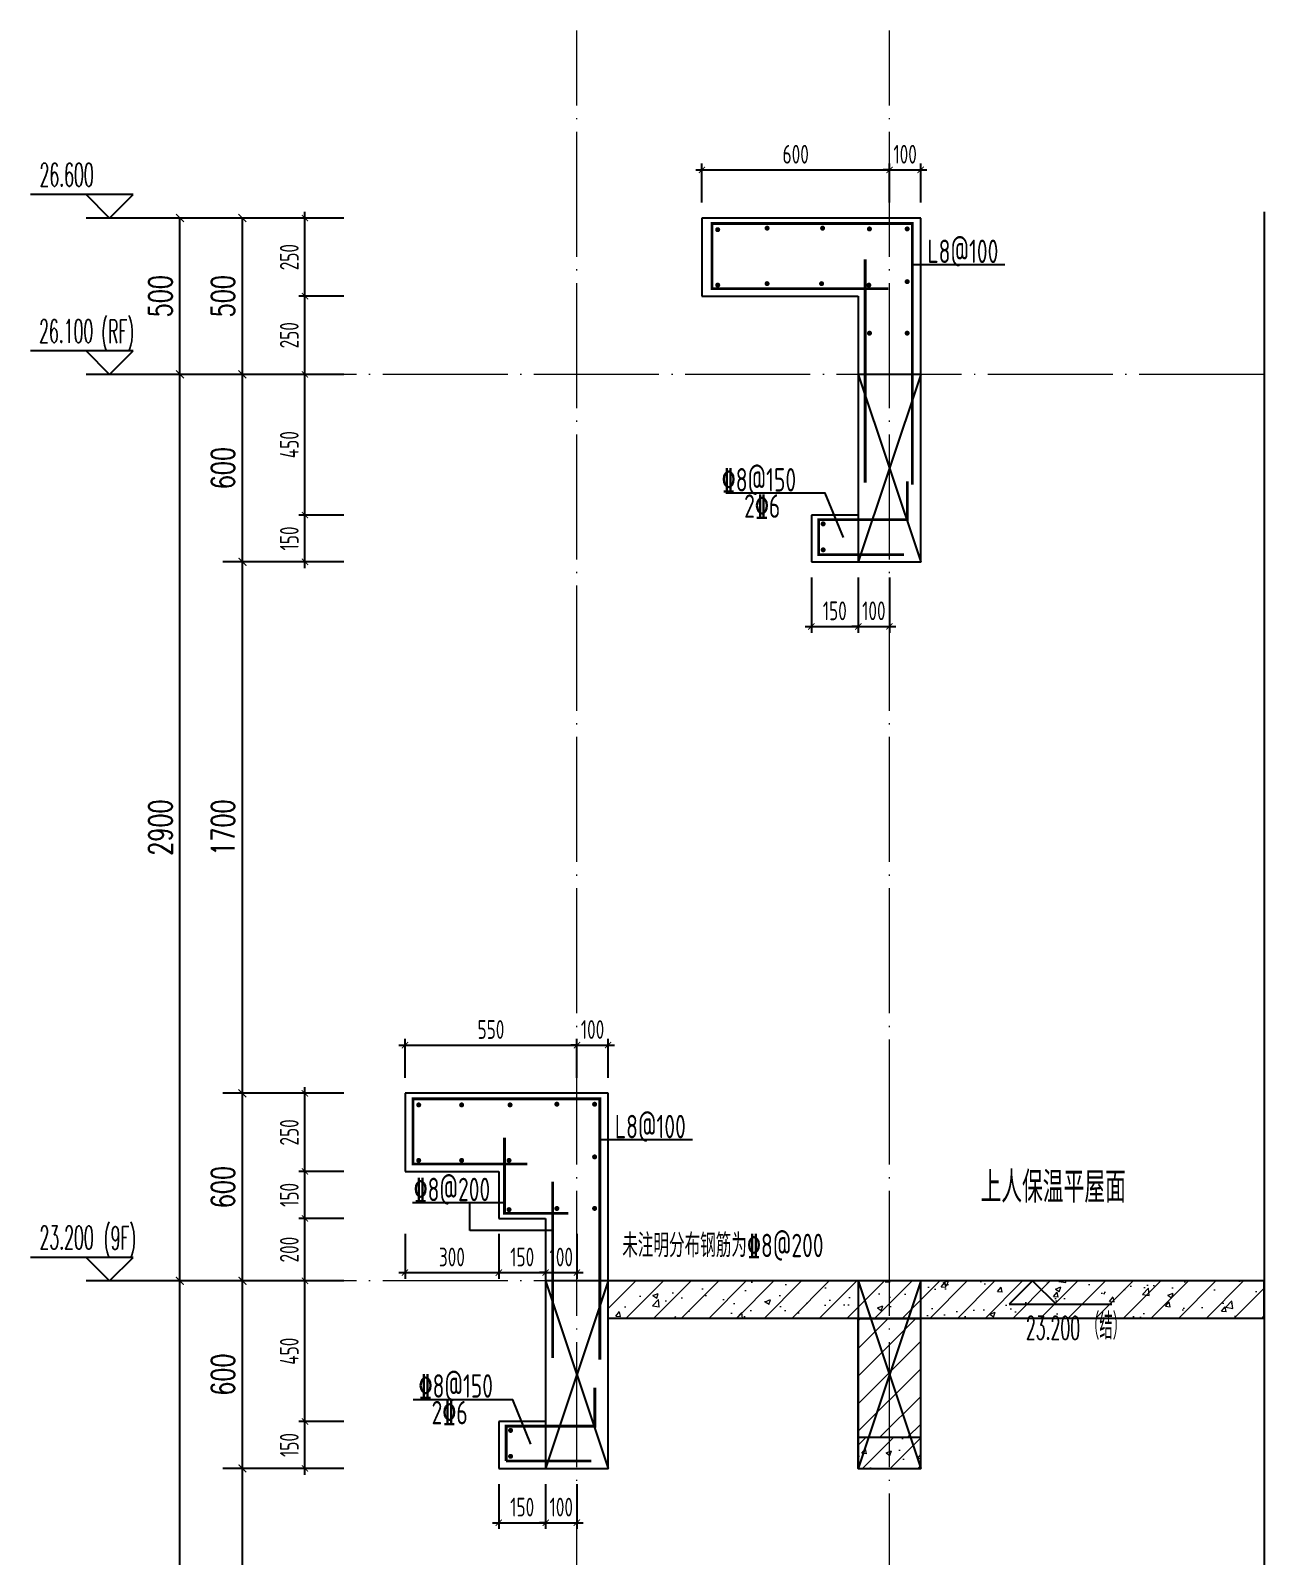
# Model space of a CAD drawing. Extents: x -1058961 to 23600, y -449123 to 2751847.
# Drawn here: x -32211 to -28212, y -19282 to -14403 of the extents above; entities that cross this region are included whole.
import ezdxf

# ---------------------------------------------------------------- set-up
doc = ezdxf.new("R2010")
doc.units = 0
doc.header["$LTSCALE"] = 1000
doc.linetypes.add('DOTE', pattern=[2.42, 2, -0.2, 0.02, -0.2])
doc.layers.get('0').update_dxf_attribs({"linetype": 'CONTINUOUS'})
doc.layers.get('DEFPOINTS').update_dxf_attribs({"linetype": 'CONTINUOUS'})
for name, color, linetype in [('DIM', 2, 'CONTINUOUS'), ('DIM_ELEV', 3, 'CONTINUOUS'), ('DIM_SYMB', 3, 'CONTINUOUS'), ('PUB_DIM', 3, 'CONTINUOUS'), ('PUB_TEXT', 2, 'CONTINUOUS'), ('REIN', 6, 'CONTINUOUS'), ('S-大样-砼线', 7, 'CONTINUOUS'), ('S-引出线', 40, 'CONTINUOUS'), ('TEXT', 2, 'CONTINUOUS'), ('WALL', 5, 'CONTINUOUS')]:
    doc.layers.add(name, color=color, linetype=linetype)
doc.layers.add('DOTE', color=19, linetype='DOTE', lineweight=9)
doc.layers.add('PUB_HATCH', color=8, linetype='CONTINUOUS', lineweight=9)
doc.styles.add('_TCH_DIM', font='SIMPLEX.shx', dxfattribs={"width": 0.7, "bigfont": 'GBCBIG.shx'})
doc.styles.add('_TCH_DIM_T3', font='SIMPLEX', dxfattribs={"width": 0.705882, "bigfont": 'GBCBIG'})
doc.styles.add('TSSD_DIMENSION', font='Tssdeng.shx', dxfattribs={"width": 0.7, "bigfont": 'tssdchn.shx'})
doc.styles.add('TSSD_REIN', font='tssdeng.shx', dxfattribs={"width": 0.7, "height": 300, "bigfont": 'tssdchn.shx'})
doc.dimstyles.new('_TCH_ARCH&&25', dxfattribs={"dimtxt": 74.375, "dimasz": 25, "dimexe": 62.5, "dimexo": 75, "dimgap": 25, "dimtad": 1, "dimdec": 0, "dimzin": 0, "dimdsep": 46, "dimtxsty": '_TCH_DIM_T3', "dimblk": 'ARCHTICK', "dimcen": 0.09, "dimclrt": 7, "dimazin": 0, "dimtfac": 1, "dimtdec": 0, "dimtix": 1, "dimtmove": 2, "dimatfit": 3, "dimldrblk": 'ARCHTICK', "dimfxl": 0, "dimtolj": 1, "dimtzin": 0, "dimarcsym": 0})
doc.dimstyles.new('TSSD_20_20', dxfattribs={"dimtxt": 60, "dimasz": 20, "dimexe": 20, "dimexo": 50, "dimgap": 20, "dimtad": 1, "dimdec": 0, "dimzin": 0, "dimdsep": 46, "dimtxsty": 'TSSD_DIMENSION', "dimblk": 'ARCHTICK', "dimblk1": 'ARCHTICK', "dimblk2": 'ARCHTICK', "dimcen": 0, "dimdle": 20, "dimclrt": 7, "dimadec": 0, "dimazin": 0, "dimtfac": 1, "dimtdec": 0, "dimtix": 1, "dimtmove": 2, "dimatfit": 3, "dimfxl": 0, "dimtolj": 1, "dimtzin": 0, "dimarcsym": 0})
pattern_1 = [(45, (-668291.086, 135539.91), (-44.194174, 44.194174), []), (50, (-668291.09, 135539.91), (179.315046, -15.688034), [18.75, -206.25]), (355, (-668291.09, 135539.91), (-34.687833, 188.048033), [15, -165]), (100.4514, (-668276.14, 135538.6), (144.627345, 172.359886), [15.93505, -175.28553]), (46.1842, (-668291.09, 135589.9), (266.81026, -41.37975), [28.125, -309.375]), (96.6356, (-668268.85, 135586.46), (233.66568, 243.52947), [23.90257, -262.92825]), (351.1842, (-668291.1, 135589.9), (233.66549, 243.52965), [22.5, -247.5]), (21, (-668266.09, 135577.41), (149.226763, -100.654723), [18.75, -206.25]), (326, (-668266.09, 135577.41), (60.828833, 181.28751), [15, -165]), (71.4514, (-668253.65, 135569.02), (210.055657, 80.632624), [15.93505, -175.28553]), (37.5, (-668291.086, 135539.91), (3.039964, 83.2234635), [0, -163, 0, -167.5, 0, -165.625]), (7.5, (-668291.09, 135539.91), (65.767384, 98.602928), [0, -95.5, 0, -159.25, 0, -63.125]), (327.5, (-668346.836, 135539.91), (133.455609, -5.638718), [0, -62.5, 0, -195, 0, -258.75]), (317.5, (-668371.84, 135539.91), (145.796542, 25.026246), [0, -81.25, 0, -129.5, 0, -183.75])]

# ---------------------------------------------------------------- blocks, each defined once
blk = doc.blocks.new('_ArchTick')
at = {"color": 0, "linetype": 'ByBlock', "const_width": 0.15}
blk.add_lwpolyline([(-0.5, -0.5), (0.5, 0.5)], dxfattribs=at)
blk = doc.blocks.new('*D2352')
at = {"layer": 'DEFPOINTS', "color": 0}
for p in [(-29712.9, -16103.1), (-29562.9, -16103.1), (-29562.9, -16309.6)]:
    blk.add_point(p, dxfattribs=at)
at = {"layer": 'DIM', "color": 0, "lineweight": -2}
for p, q in [((-29712.9, -16153.1), (-29712.9, -16329.6)), ((-29562.9, -16153.1), (-29562.9, -16329.6)), ((-29732.9, -16309.6), (-29542.9, -16309.6))]:
    blk.add_line(p, q, dxfattribs=at)
at = {"layer": 'DIM', "color": 0, "lineweight": -2, "xscale": 20, "yscale": 20, "zscale": 20, "rotation": 180}
blk.add_blockref('_ArchTick', (-29712.9, -16309.6), dxfattribs=at)
at = {"layer": 'DIM', "color": 0, "lineweight": -2, "xscale": 20, "yscale": 20, "zscale": 20}
blk.add_blockref('_ArchTick', (-29562.9, -16309.6), dxfattribs=at)
at = {"layer": 'DIM', "color": 7, "insert": (-29637.9, -16259.6), "char_height": 60, "attachment_point": 5, "style": 'TSSD_DIMENSION'}
blk.add_mtext('\\A1;150', dxfattribs=at)
blk = doc.blocks.new('*D2353')
at = {"layer": 'DEFPOINTS', "color": 0}
for p in [(-29562.9, -16103.1), (-29462.9, -16103.1), (-29462.9, -16309.6)]:
    blk.add_point(p, dxfattribs=at)
at = {"layer": 'DIM', "color": 0, "lineweight": -2}
for p, q in [((-29562.9, -16153.1), (-29562.9, -16329.6)), ((-29462.9, -16153.1), (-29462.9, -16329.6)), ((-29562.9, -16309.6), (-29582.9, -16309.6)), ((-29562.9, -16309.6), (-29462.9, -16309.6)), ((-29462.9, -16309.6), (-29442.9, -16309.6))]:
    blk.add_line(p, q, dxfattribs=at)
at = {"layer": 'DIM', "color": 0, "lineweight": -2, "xscale": 20, "yscale": 20, "zscale": 20}
blk.add_blockref('_ArchTick', (-29562.9, -16309.6), dxfattribs=at)
at = {"layer": 'DIM', "color": 0, "lineweight": -2, "xscale": 20, "yscale": 20, "zscale": 20, "rotation": 180}
blk.add_blockref('_ArchTick', (-29462.9, -16309.6), dxfattribs=at)
at = {"layer": 'DIM', "color": 7, "insert": (-29512.9, -16259.6), "char_height": 60, "attachment_point": 5, "style": 'TSSD_DIMENSION'}
blk.add_mtext('\\A1;100', dxfattribs=at)
blk = doc.blocks.new('*D2354')
at = {"layer": 'DEFPOINTS', "color": 0}
for p in [(-31333.1, -15003.1), (-31158.5, -15003.1), (-31158.5, -15253.1)]:
    blk.add_point(p, dxfattribs=at)
at = {"layer": 'DIM', "color": 0, "lineweight": -2}
for p, q in [((-31208.5, -15003.1), (-31353.1, -15003.1)), ((-31333.1, -15273.1), (-31333.1, -14983.1)), ((-31208.5, -15253.1), (-31353.1, -15253.1))]:
    blk.add_line(p, q, dxfattribs=at)
at = {"layer": 'DIM', "color": 0, "lineweight": -2, "xscale": 20, "yscale": 20, "zscale": 20}
for p, rotation in [((-31333.1, -15003.1), 90), ((-31333.1, -15253.1), 270)]:
    blk.add_blockref('_ArchTick', p, dxfattribs=dict(at, rotation=rotation))
at = {"layer": 'DIM', "color": 7, "insert": (-31383.1, -15128.1), "char_height": 60, "attachment_point": 5, "rotation": 90, "style": 'TSSD_DIMENSION'}
blk.add_mtext('\\A1;250', dxfattribs=at)
blk = doc.blocks.new('*D2355')
at = {"layer": 'DEFPOINTS', "color": 0}
for p in [(-31333.1, -15253.1), (-31158.5, -15253.1), (-31158.5, -15503.1)]:
    blk.add_point(p, dxfattribs=at)
at = {"layer": 'DIM', "color": 0, "lineweight": -2}
for p, q in [((-31208.5, -15253.1), (-31353.1, -15253.1)), ((-31333.1, -15523.1), (-31333.1, -15233.1)), ((-31208.5, -15503.1), (-31353.1, -15503.1))]:
    blk.add_line(p, q, dxfattribs=at)
at = {"layer": 'DIM', "color": 0, "lineweight": -2, "xscale": 20, "yscale": 20, "zscale": 20}
for p, rotation in [((-31333.1, -15253.1), 90), ((-31333.1, -15503.1), 270)]:
    blk.add_blockref('_ArchTick', p, dxfattribs=dict(at, rotation=rotation))
at = {"layer": 'DIM', "color": 7, "insert": (-31383.1, -15378.1), "char_height": 60, "attachment_point": 5, "rotation": 90, "style": 'TSSD_DIMENSION'}
blk.add_mtext('\\A1;250', dxfattribs=at)
blk = doc.blocks.new('*D2356')
at = {"layer": 'DEFPOINTS', "color": 0}
for p in [(-31333.1, -15503.1), (-31158.5, -15503.1), (-31158.5, -15953.1)]:
    blk.add_point(p, dxfattribs=at)
at = {"layer": 'DIM', "color": 0, "lineweight": -2}
for p, q in [((-31208.5, -15503.1), (-31353.1, -15503.1)), ((-31333.1, -15973.1), (-31333.1, -15483.1)), ((-31208.5, -15953.1), (-31353.1, -15953.1))]:
    blk.add_line(p, q, dxfattribs=at)
at = {"layer": 'DIM', "color": 0, "lineweight": -2, "xscale": 20, "yscale": 20, "zscale": 20}
for p, rotation in [((-31333.1, -15503.1), 90), ((-31333.1, -15953.1), 270)]:
    blk.add_blockref('_ArchTick', p, dxfattribs=dict(at, rotation=rotation))
at = {"layer": 'DIM', "color": 7, "insert": (-31383.1, -15728.1), "char_height": 60, "attachment_point": 5, "rotation": 90, "style": 'TSSD_DIMENSION'}
blk.add_mtext('\\A1;450', dxfattribs=at)
blk = doc.blocks.new('*D2357')
at = {"layer": 'DEFPOINTS', "color": 0}
for p in [(-31333.1, -15953.1), (-31158.5, -15953.1), (-31158.5, -16103.1)]:
    blk.add_point(p, dxfattribs=at)
at = {"layer": 'DIM', "color": 0, "lineweight": -2}
for p, q in [((-31333.1, -16123.1), (-31333.1, -15933.1)), ((-31208.5, -15953.1), (-31353.1, -15953.1)), ((-31208.5, -16103.1), (-31353.1, -16103.1))]:
    blk.add_line(p, q, dxfattribs=at)
at = {"layer": 'DIM', "color": 0, "lineweight": -2, "xscale": 20, "yscale": 20, "zscale": 20}
for p, rotation in [((-31333.1, -15953.1), 90), ((-31333.1, -16103.1), 270)]:
    blk.add_blockref('_ArchTick', p, dxfattribs=dict(at, rotation=rotation))
at = {"layer": 'DIM', "color": 7, "insert": (-31383.1, -16028.1), "char_height": 60, "attachment_point": 5, "rotation": 90, "style": 'TSSD_DIMENSION'}
blk.add_mtext('\\A1;150', dxfattribs=at)
blk = doc.blocks.new('*D2358')
at = {"layer": 'DEFPOINTS', "color": 0}
for p in [(-29462.9, -14849), (-30062.9, -15003.1), (-29462.9, -15003.1)]:
    blk.add_point(p, dxfattribs=at)
at = {"layer": 'DIM', "color": 0, "lineweight": -2}
for p, q in [((-30062.9, -14953.1), (-30062.9, -14829)), ((-29462.9, -14953.1), (-29462.9, -14829)), ((-30082.9, -14849), (-29442.9, -14849))]:
    blk.add_line(p, q, dxfattribs=at)
at = {"layer": 'DIM', "color": 0, "lineweight": -2, "xscale": 20, "yscale": 20, "zscale": 20, "rotation": 180}
blk.add_blockref('_ArchTick', (-30062.9, -14849), dxfattribs=at)
at = {"layer": 'DIM', "color": 0, "lineweight": -2, "xscale": 20, "yscale": 20, "zscale": 20}
blk.add_blockref('_ArchTick', (-29462.9, -14849), dxfattribs=at)
at = {"layer": 'DIM', "color": 7, "insert": (-29762.9, -14799), "char_height": 60, "attachment_point": 5, "style": 'TSSD_DIMENSION'}
blk.add_mtext('\\A1;600', dxfattribs=at)
blk = doc.blocks.new('*D2359')
at = {"layer": 'DEFPOINTS', "color": 0}
for p in [(-29362.9, -14849), (-29462.9, -15003.1), (-29362.9, -15003.1)]:
    blk.add_point(p, dxfattribs=at)
at = {"layer": 'DIM', "color": 0, "lineweight": -2}
for p, q in [((-29462.9, -14953.1), (-29462.9, -14829)), ((-29362.9, -14953.1), (-29362.9, -14829)), ((-29462.9, -14849), (-29482.9, -14849)), ((-29462.9, -14849), (-29362.9, -14849)), ((-29362.9, -14849), (-29342.9, -14849))]:
    blk.add_line(p, q, dxfattribs=at)
at = {"layer": 'DIM', "color": 0, "lineweight": -2, "xscale": 20, "yscale": 20, "zscale": 20}
blk.add_blockref('_ArchTick', (-29462.9, -14849), dxfattribs=at)
at = {"layer": 'DIM', "color": 0, "lineweight": -2, "xscale": 20, "yscale": 20, "zscale": 20, "rotation": 180}
blk.add_blockref('_ArchTick', (-29362.9, -14849), dxfattribs=at)
at = {"layer": 'DIM', "color": 7, "insert": (-29412.9, -14799), "char_height": 60, "attachment_point": 5, "style": 'TSSD_DIMENSION'}
blk.add_mtext('\\A1;100', dxfattribs=at)
blk = doc.blocks.new('*D2385')
at = {"layer": 'DEFPOINTS', "color": 0}
for p in [(-30712.9, -19003.1), (-30562.9, -19003.1), (-30562.9, -19176.8)]:
    blk.add_point(p, dxfattribs=at)
at = {"layer": 'DIM', "color": 0, "lineweight": -2}
for p, q in [((-30712.9, -19053.1), (-30712.9, -19196.8)), ((-30562.9, -19053.1), (-30562.9, -19196.8)), ((-30732.9, -19176.8), (-30542.9, -19176.8))]:
    blk.add_line(p, q, dxfattribs=at)
at = {"layer": 'DIM', "color": 0, "lineweight": -2, "xscale": 20, "yscale": 20, "zscale": 20, "rotation": 180}
blk.add_blockref('_ArchTick', (-30712.9, -19176.8), dxfattribs=at)
at = {"layer": 'DIM', "color": 0, "lineweight": -2, "xscale": 20, "yscale": 20, "zscale": 20}
blk.add_blockref('_ArchTick', (-30562.9, -19176.8), dxfattribs=at)
at = {"layer": 'DIM', "color": 7, "insert": (-30637.9, -19126.8), "char_height": 60, "attachment_point": 5, "style": 'TSSD_DIMENSION'}
blk.add_mtext('\\A1;150', dxfattribs=at)
blk = doc.blocks.new('*D2386')
at = {"layer": 'DEFPOINTS', "color": 0}
for p in [(-30562.9, -19003.1), (-30462.9, -19003.1), (-30462.9, -19176.8)]:
    blk.add_point(p, dxfattribs=at)
at = {"layer": 'DIM', "color": 0, "lineweight": -2}
for p, q in [((-30562.9, -19053.1), (-30562.9, -19196.8)), ((-30462.9, -19053.1), (-30462.9, -19196.8)), ((-30562.9, -19176.8), (-30582.9, -19176.8)), ((-30562.9, -19176.8), (-30462.9, -19176.8)), ((-30462.9, -19176.8), (-30442.9, -19176.8))]:
    blk.add_line(p, q, dxfattribs=at)
at = {"layer": 'DIM', "color": 0, "lineweight": -2, "xscale": 20, "yscale": 20, "zscale": 20}
blk.add_blockref('_ArchTick', (-30562.9, -19176.8), dxfattribs=at)
at = {"layer": 'DIM', "color": 0, "lineweight": -2, "xscale": 20, "yscale": 20, "zscale": 20, "rotation": 180}
blk.add_blockref('_ArchTick', (-30462.9, -19176.8), dxfattribs=at)
at = {"layer": 'DIM', "color": 7, "insert": (-30512.9, -19126.8), "char_height": 60, "attachment_point": 5, "style": 'TSSD_DIMENSION'}
blk.add_mtext('\\A1;100', dxfattribs=at)
blk = doc.blocks.new('*D2387')
at = {"layer": 'DEFPOINTS', "color": 0}
for p in [(-31012.9, -18203.1), (-30712.9, -18203.1), (-30712.9, -18376.8)]:
    blk.add_point(p, dxfattribs=at)
at = {"layer": 'DIM', "color": 0, "lineweight": -2}
for p, q in [((-31012.9, -18253.1), (-31012.9, -18396.8)), ((-30712.9, -18253.1), (-30712.9, -18396.8)), ((-31032.9, -18376.8), (-30692.9, -18376.8))]:
    blk.add_line(p, q, dxfattribs=at)
at = {"layer": 'DIM', "color": 0, "lineweight": -2, "xscale": 20, "yscale": 20, "zscale": 20, "rotation": 180}
blk.add_blockref('_ArchTick', (-31012.9, -18376.8), dxfattribs=at)
at = {"layer": 'DIM', "color": 0, "lineweight": -2, "xscale": 20, "yscale": 20, "zscale": 20}
blk.add_blockref('_ArchTick', (-30712.9, -18376.8), dxfattribs=at)
at = {"layer": 'DIM', "color": 7, "insert": (-30862.9, -18326.8), "char_height": 60, "attachment_point": 5, "style": 'TSSD_DIMENSION'}
blk.add_mtext('\\A1;300', dxfattribs=at)
blk = doc.blocks.new('*D2388')
at = {"layer": 'DEFPOINTS', "color": 0}
for p in [(-30712.9, -18203.1), (-30562.9, -18203.1), (-30562.9, -18376.8)]:
    blk.add_point(p, dxfattribs=at)
at = {"layer": 'DIM', "color": 0, "lineweight": -2}
for p, q in [((-30712.9, -18253.1), (-30712.9, -18396.8)), ((-30562.9, -18253.1), (-30562.9, -18396.8)), ((-30732.9, -18376.8), (-30542.9, -18376.8))]:
    blk.add_line(p, q, dxfattribs=at)
at = {"layer": 'DIM', "color": 0, "lineweight": -2, "xscale": 20, "yscale": 20, "zscale": 20, "rotation": 180}
blk.add_blockref('_ArchTick', (-30712.9, -18376.8), dxfattribs=at)
at = {"layer": 'DIM', "color": 0, "lineweight": -2, "xscale": 20, "yscale": 20, "zscale": 20}
blk.add_blockref('_ArchTick', (-30562.9, -18376.8), dxfattribs=at)
at = {"layer": 'DIM', "color": 7, "insert": (-30637.9, -18326.8), "char_height": 60, "attachment_point": 5, "style": 'TSSD_DIMENSION'}
blk.add_mtext('\\A1;150', dxfattribs=at)
blk = doc.blocks.new('*D2389')
at = {"layer": 'DEFPOINTS', "color": 0}
for p in [(-30562.9, -18203.1), (-30462.9, -18203.1), (-30462.9, -18376.8)]:
    blk.add_point(p, dxfattribs=at)
at = {"layer": 'DIM', "color": 0, "lineweight": -2}
for p, q in [((-30562.9, -18253.1), (-30562.9, -18396.8)), ((-30462.9, -18253.1), (-30462.9, -18396.8)), ((-30562.9, -18376.8), (-30582.9, -18376.8)), ((-30562.9, -18376.8), (-30462.9, -18376.8)), ((-30462.9, -18376.8), (-30442.9, -18376.8))]:
    blk.add_line(p, q, dxfattribs=at)
at = {"layer": 'DIM', "color": 0, "lineweight": -2, "xscale": 20, "yscale": 20, "zscale": 20}
blk.add_blockref('_ArchTick', (-30562.9, -18376.8), dxfattribs=at)
at = {"layer": 'DIM', "color": 0, "lineweight": -2, "xscale": 20, "yscale": 20, "zscale": 20, "rotation": 180}
blk.add_blockref('_ArchTick', (-30462.9, -18376.8), dxfattribs=at)
at = {"layer": 'DIM', "color": 7, "insert": (-30512.9, -18326.8), "char_height": 60, "attachment_point": 5, "style": 'TSSD_DIMENSION'}
blk.add_mtext('\\A1;100', dxfattribs=at)
blk = doc.blocks.new('*D2390')
at = {"layer": 'DEFPOINTS', "color": 0}
for p in [(-30462.9, -17649), (-31012.9, -17803.1), (-30462.9, -17803.1)]:
    blk.add_point(p, dxfattribs=at)
at = {"layer": 'DIM', "color": 0, "lineweight": -2}
for p, q in [((-31032.9, -17649), (-30442.9, -17649)), ((-31012.9, -17753.1), (-31012.9, -17629)), ((-30462.9, -17753.1), (-30462.9, -17629))]:
    blk.add_line(p, q, dxfattribs=at)
at = {"layer": 'DIM', "color": 0, "lineweight": -2, "xscale": 20, "yscale": 20, "zscale": 20, "rotation": 180}
blk.add_blockref('_ArchTick', (-31012.9, -17649), dxfattribs=at)
at = {"layer": 'DIM', "color": 0, "lineweight": -2, "xscale": 20, "yscale": 20, "zscale": 20}
blk.add_blockref('_ArchTick', (-30462.9, -17649), dxfattribs=at)
at = {"layer": 'DIM', "color": 7, "insert": (-30737.9, -17599), "char_height": 60, "attachment_point": 5, "style": 'TSSD_DIMENSION'}
blk.add_mtext('\\A1;550', dxfattribs=at)
blk = doc.blocks.new('*D2391')
at = {"layer": 'DEFPOINTS', "color": 0}
for p in [(-30362.9, -17649), (-30462.9, -17803.1), (-30362.9, -17803.1)]:
    blk.add_point(p, dxfattribs=at)
at = {"layer": 'DIM', "color": 0, "lineweight": -2}
for p, q in [((-30462.9, -17649), (-30482.9, -17649)), ((-30462.9, -17753.1), (-30462.9, -17629)), ((-30462.9, -17649), (-30362.9, -17649)), ((-30362.9, -17753.1), (-30362.9, -17629)), ((-30362.9, -17649), (-30342.9, -17649))]:
    blk.add_line(p, q, dxfattribs=at)
at = {"layer": 'DIM', "color": 0, "lineweight": -2, "xscale": 20, "yscale": 20, "zscale": 20}
blk.add_blockref('_ArchTick', (-30462.9, -17649), dxfattribs=at)
at = {"layer": 'DIM', "color": 0, "lineweight": -2, "xscale": 20, "yscale": 20, "zscale": 20, "rotation": 180}
blk.add_blockref('_ArchTick', (-30362.9, -17649), dxfattribs=at)
at = {"layer": 'DIM', "color": 7, "insert": (-30412.9, -17599), "char_height": 60, "attachment_point": 5, "style": 'TSSD_DIMENSION'}
blk.add_mtext('\\A1;100', dxfattribs=at)
blk = doc.blocks.new('*D2392')
at = {"layer": 'DEFPOINTS', "color": 0}
for p in [(-31333.1, -17803.1), (-31158.5, -17803.1), (-31158.5, -18053.1)]:
    blk.add_point(p, dxfattribs=at)
at = {"layer": 'DIM', "color": 0, "lineweight": -2}
for p, q in [((-31208.5, -17803.1), (-31353.1, -17803.1)), ((-31333.1, -18073.1), (-31333.1, -17783.1)), ((-31208.5, -18053.1), (-31353.1, -18053.1))]:
    blk.add_line(p, q, dxfattribs=at)
at = {"layer": 'DIM', "color": 0, "lineweight": -2, "xscale": 20, "yscale": 20, "zscale": 20}
for p, rotation in [((-31333.1, -17803.1), 90), ((-31333.1, -18053.1), 270)]:
    blk.add_blockref('_ArchTick', p, dxfattribs=dict(at, rotation=rotation))
at = {"layer": 'DIM', "color": 7, "insert": (-31383.1, -17928.1), "char_height": 60, "attachment_point": 5, "rotation": 90, "style": 'TSSD_DIMENSION'}
blk.add_mtext('\\A1;250', dxfattribs=at)
blk = doc.blocks.new('*D2393')
at = {"layer": 'DEFPOINTS', "color": 0}
for p in [(-31333.1, -18053.1), (-31158.5, -18053.1), (-31158.5, -18203.1)]:
    blk.add_point(p, dxfattribs=at)
at = {"layer": 'DIM', "color": 0, "lineweight": -2}
for p, q in [((-31333.1, -18223.1), (-31333.1, -18033.1)), ((-31208.5, -18053.1), (-31353.1, -18053.1)), ((-31208.5, -18203.1), (-31353.1, -18203.1))]:
    blk.add_line(p, q, dxfattribs=at)
at = {"layer": 'DIM', "color": 0, "lineweight": -2, "xscale": 20, "yscale": 20, "zscale": 20}
for p, rotation in [((-31333.1, -18053.1), 90), ((-31333.1, -18203.1), 270)]:
    blk.add_blockref('_ArchTick', p, dxfattribs=dict(at, rotation=rotation))
at = {"layer": 'DIM', "color": 7, "insert": (-31383.1, -18128.1), "char_height": 60, "attachment_point": 5, "rotation": 90, "style": 'TSSD_DIMENSION'}
blk.add_mtext('\\A1;150', dxfattribs=at)
blk = doc.blocks.new('*D2394')
at = {"layer": 'DEFPOINTS', "color": 0}
for p in [(-31333.1, -18203.1), (-31158.5, -18203.1), (-31158.5, -18403.1)]:
    blk.add_point(p, dxfattribs=at)
at = {"layer": 'DIM', "color": 0, "lineweight": -2}
for p, q in [((-31333.1, -18423.1), (-31333.1, -18183.1)), ((-31208.5, -18203.1), (-31353.1, -18203.1)), ((-31208.5, -18403.1), (-31353.1, -18403.1))]:
    blk.add_line(p, q, dxfattribs=at)
at = {"layer": 'DIM', "color": 0, "lineweight": -2, "xscale": 20, "yscale": 20, "zscale": 20}
for p, rotation in [((-31333.1, -18203.1), 90), ((-31333.1, -18403.1), 270)]:
    blk.add_blockref('_ArchTick', p, dxfattribs=dict(at, rotation=rotation))
at = {"layer": 'DIM', "color": 7, "insert": (-31383.1, -18303.1), "char_height": 60, "attachment_point": 5, "rotation": 90, "style": 'TSSD_DIMENSION'}
blk.add_mtext('\\A1;200', dxfattribs=at)
blk = doc.blocks.new('*D2395')
at = {"layer": 'DEFPOINTS', "color": 0}
for p in [(-31333.1, -18403.1), (-31158.5, -18403.1), (-31158.5, -18853.1)]:
    blk.add_point(p, dxfattribs=at)
at = {"layer": 'DIM', "color": 0, "lineweight": -2}
for p, q in [((-31333.1, -18873.1), (-31333.1, -18383.1)), ((-31208.5, -18403.1), (-31353.1, -18403.1)), ((-31208.5, -18853.1), (-31353.1, -18853.1))]:
    blk.add_line(p, q, dxfattribs=at)
at = {"layer": 'DIM', "color": 0, "lineweight": -2, "xscale": 20, "yscale": 20, "zscale": 20}
for p, rotation in [((-31333.1, -18403.1), 90), ((-31333.1, -18853.1), 270)]:
    blk.add_blockref('_ArchTick', p, dxfattribs=dict(at, rotation=rotation))
at = {"layer": 'DIM', "color": 7, "insert": (-31383.1, -18628.1), "char_height": 60, "attachment_point": 5, "rotation": 90, "style": 'TSSD_DIMENSION'}
blk.add_mtext('\\A1;450', dxfattribs=at)
blk = doc.blocks.new('*D2396')
at = {"layer": 'DEFPOINTS', "color": 0}
for p in [(-31333.1, -18853.1), (-31158.5, -18853.1), (-31158.5, -19003.1)]:
    blk.add_point(p, dxfattribs=at)
at = {"layer": 'DIM', "color": 0, "lineweight": -2}
for p, q in [((-31208.5, -18853.1), (-31353.1, -18853.1)), ((-31333.1, -19023.1), (-31333.1, -18833.1)), ((-31208.5, -19003.1), (-31353.1, -19003.1))]:
    blk.add_line(p, q, dxfattribs=at)
at = {"layer": 'DIM', "color": 0, "lineweight": -2, "xscale": 20, "yscale": 20, "zscale": 20}
for p, rotation in [((-31333.1, -18853.1), 90), ((-31333.1, -19003.1), 270)]:
    blk.add_blockref('_ArchTick', p, dxfattribs=dict(at, rotation=rotation))
at = {"layer": 'DIM', "color": 7, "insert": (-31383.1, -18928.1), "char_height": 60, "attachment_point": 5, "rotation": 90, "style": 'TSSD_DIMENSION'}
blk.add_mtext('\\A1;150', dxfattribs=at)
blk = doc.blocks.new('*D2411')
at = {"layer": 'DEFPOINTS', "color": 0}
for p in [(-31533.1, -19003.1), (-31233.1, -19003.1), (-31233.1, -20403.1)]:
    blk.add_point(p, dxfattribs=at)
at = {"layer": 'PUB_DIM', "color": 0, "lineweight": -2}
for p, q in [((-31308.1, -19003.1), (-31595.6, -19003.1)), ((-31533.1, -20403.1), (-31533.1, -19003.1)), ((-31308.1, -20403.1), (-31595.6, -20403.1))]:
    blk.add_line(p, q, dxfattribs=at)
at = {"layer": 'PUB_DIM', "color": 0, "lineweight": -2, "xscale": 25, "yscale": 25, "zscale": 25}
for p, rotation in [((-31533.1, -19003.1), 90), ((-31533.1, -20403.1), 270)]:
    blk.add_blockref('_ArchTick', p, dxfattribs=dict(at, rotation=rotation))
at = {"layer": 'PUB_DIM', "color": 7, "insert": (-31595.3, -19703.1), "char_height": 74.38, "attachment_point": 5, "rotation": 90, "style": '_TCH_DIM_T3'}
blk.add_mtext('\\A1;1400', dxfattribs=at)
blk = doc.blocks.new('*D2412')
at = {"layer": 'DEFPOINTS', "color": 0}
for p in [(-31533.1, -18403.1), (-31233.1, -18403.1), (-31233.1, -19003.1)]:
    blk.add_point(p, dxfattribs=at)
at = {"layer": 'PUB_DIM', "color": 0, "lineweight": -2}
for p, q in [((-31308.1, -18403.1), (-31595.6, -18403.1)), ((-31533.1, -19003.1), (-31533.1, -18403.1)), ((-31308.1, -19003.1), (-31595.6, -19003.1))]:
    blk.add_line(p, q, dxfattribs=at)
at = {"layer": 'PUB_DIM', "color": 0, "lineweight": -2, "xscale": 25, "yscale": 25, "zscale": 25}
for p, rotation in [((-31533.1, -18403.1), 90), ((-31533.1, -19003.1), 270)]:
    blk.add_blockref('_ArchTick', p, dxfattribs=dict(at, rotation=rotation))
at = {"layer": 'PUB_DIM', "color": 7, "insert": (-31595.3, -18703.1), "char_height": 74.38, "attachment_point": 5, "rotation": 90, "style": '_TCH_DIM_T3'}
blk.add_mtext('\\A1;600', dxfattribs=at)
blk = doc.blocks.new('*D2413')
at = {"layer": 'DEFPOINTS', "color": 0}
for p in [(-31533.1, -17803.1), (-31233.1, -17803.1), (-31233.1, -18403.1)]:
    blk.add_point(p, dxfattribs=at)
at = {"layer": 'PUB_DIM', "color": 0, "lineweight": -2}
for p, q in [((-31308.1, -17803.1), (-31595.6, -17803.1)), ((-31533.1, -18403.1), (-31533.1, -17803.1)), ((-31308.1, -18403.1), (-31595.6, -18403.1))]:
    blk.add_line(p, q, dxfattribs=at)
at = {"layer": 'PUB_DIM', "color": 0, "lineweight": -2, "xscale": 25, "yscale": 25, "zscale": 25}
for p, rotation in [((-31533.1, -17803.1), 90), ((-31533.1, -18403.1), 270)]:
    blk.add_blockref('_ArchTick', p, dxfattribs=dict(at, rotation=rotation))
at = {"layer": 'PUB_DIM', "color": 7, "insert": (-31595.3, -18103.1), "char_height": 74.38, "attachment_point": 5, "rotation": 90, "style": '_TCH_DIM_T3'}
blk.add_mtext('\\A1;600', dxfattribs=at)
blk = doc.blocks.new('*D2414')
at = {"layer": 'DEFPOINTS', "color": 0}
for p in [(-31533.1, -16103.1), (-31233.1, -16103.1), (-31233.1, -17803.1)]:
    blk.add_point(p, dxfattribs=at)
at = {"layer": 'PUB_DIM', "color": 0, "lineweight": -2}
for p, q in [((-31308.1, -16103.1), (-31595.6, -16103.1)), ((-31533.1, -17803.1), (-31533.1, -16103.1)), ((-31308.1, -17803.1), (-31595.6, -17803.1))]:
    blk.add_line(p, q, dxfattribs=at)
at = {"layer": 'PUB_DIM', "color": 0, "lineweight": -2, "xscale": 25, "yscale": 25, "zscale": 25}
for p, rotation in [((-31533.1, -16103.1), 90), ((-31533.1, -17803.1), 270)]:
    blk.add_blockref('_ArchTick', p, dxfattribs=dict(at, rotation=rotation))
at = {"layer": 'PUB_DIM', "color": 7, "insert": (-31595.3, -16953.1), "char_height": 74.38, "attachment_point": 5, "rotation": 90, "style": '_TCH_DIM_T3'}
blk.add_mtext('\\A1;1700', dxfattribs=at)
blk = doc.blocks.new('*D2415')
at = {"layer": 'DEFPOINTS', "color": 0}
for p in [(-31533.1, -15503.1), (-31233.1, -15503.1), (-31233.1, -16103.1)]:
    blk.add_point(p, dxfattribs=at)
at = {"layer": 'PUB_DIM', "color": 0, "lineweight": -2}
for p, q in [((-31308.1, -15503.1), (-31595.6, -15503.1)), ((-31533.1, -16103.1), (-31533.1, -15503.1)), ((-31308.1, -16103.1), (-31595.6, -16103.1))]:
    blk.add_line(p, q, dxfattribs=at)
at = {"layer": 'PUB_DIM', "color": 0, "lineweight": -2, "xscale": 25, "yscale": 25, "zscale": 25}
for p, rotation in [((-31533.1, -15503.1), 90), ((-31533.1, -16103.1), 270)]:
    blk.add_blockref('_ArchTick', p, dxfattribs=dict(at, rotation=rotation))
at = {"layer": 'PUB_DIM', "color": 7, "insert": (-31595.3, -15803.1), "char_height": 74.38, "attachment_point": 5, "rotation": 90, "style": '_TCH_DIM_T3'}
blk.add_mtext('\\A1;600', dxfattribs=at)
blk = doc.blocks.new('*D2416')
at = {"layer": 'DEFPOINTS', "color": 0}
for p in [(-31533.1, -15003.1), (-31233.1, -15003.1), (-31233.1, -15503.1)]:
    blk.add_point(p, dxfattribs=at)
at = {"layer": 'PUB_DIM', "color": 0, "lineweight": -2}
for p, q in [((-31308.1, -15003.1), (-31595.6, -15003.1)), ((-31533.1, -15503.1), (-31533.1, -15003.1)), ((-31308.1, -15503.1), (-31595.6, -15503.1))]:
    blk.add_line(p, q, dxfattribs=at)
at = {"layer": 'PUB_DIM', "color": 0, "lineweight": -2, "xscale": 25, "yscale": 25, "zscale": 25}
for p, rotation in [((-31533.1, -15003.1), 90), ((-31533.1, -15503.1), 270)]:
    blk.add_blockref('_ArchTick', p, dxfattribs=dict(at, rotation=rotation))
at = {"layer": 'PUB_DIM', "color": 7, "insert": (-31595.3, -15253.1), "char_height": 74.38, "attachment_point": 5, "rotation": 90, "style": '_TCH_DIM_T3'}
blk.add_mtext('\\A1;500', dxfattribs=at)
blk = doc.blocks.new('*D2198')
at = {"layer": 'DEFPOINTS', "color": 0}
for p in [(-31733.1, -18403.1), (-31233.1, -18403.1), (-31233.1, -21303.1)]:
    blk.add_point(p, dxfattribs=at)
at = {"layer": 'PUB_DIM', "color": 0, "lineweight": -2}
for p, q in [((-31308.1, -18403.1), (-31795.6, -18403.1)), ((-31733.1, -21303.1), (-31733.1, -18403.1)), ((-31308.1, -21303.1), (-31795.6, -21303.1))]:
    blk.add_line(p, q, dxfattribs=at)
at = {"layer": 'PUB_DIM', "color": 0, "lineweight": -2, "xscale": 25, "yscale": 25, "zscale": 25}
for p, rotation in [((-31733.1, -18403.1), 90), ((-31733.1, -21303.1), 270)]:
    blk.add_blockref('_ArchTick', p, dxfattribs=dict(at, rotation=rotation))
at = {"layer": 'PUB_DIM', "color": 7, "insert": (-31795.3, -19853.1), "char_height": 74.38, "attachment_point": 5, "rotation": 90, "style": '_TCH_DIM_T3'}
blk.add_mtext('\\A1;2900', dxfattribs=at)
blk = doc.blocks.new('*D2199')
at = {"layer": 'DEFPOINTS', "color": 0}
for p in [(-31733.1, -15503.1), (-31233.1, -15503.1), (-31233.1, -18403.1)]:
    blk.add_point(p, dxfattribs=at)
at = {"layer": 'PUB_DIM', "color": 0, "lineweight": -2}
for p, q in [((-31308.1, -15503.1), (-31795.6, -15503.1)), ((-31733.1, -18403.1), (-31733.1, -15503.1)), ((-31308.1, -18403.1), (-31795.6, -18403.1))]:
    blk.add_line(p, q, dxfattribs=at)
at = {"layer": 'PUB_DIM', "color": 0, "lineweight": -2, "xscale": 25, "yscale": 25, "zscale": 25}
for p, rotation in [((-31733.1, -15503.1), 90), ((-31733.1, -18403.1), 270)]:
    blk.add_blockref('_ArchTick', p, dxfattribs=dict(at, rotation=rotation))
at = {"layer": 'PUB_DIM', "color": 7, "insert": (-31795.3, -16953.1), "char_height": 74.38, "attachment_point": 5, "rotation": 90, "style": '_TCH_DIM_T3'}
blk.add_mtext('\\A1;2900', dxfattribs=at)
blk = doc.blocks.new('*D2200')
at = {"layer": 'DEFPOINTS', "color": 0}
for p in [(-31733.1, -15003.1), (-31233.1, -15003.1), (-31233.1, -15503.1)]:
    blk.add_point(p, dxfattribs=at)
at = {"layer": 'PUB_DIM', "color": 0, "lineweight": -2}
for p, q in [((-31308.1, -15003.1), (-31795.6, -15003.1)), ((-31733.1, -15503.1), (-31733.1, -15003.1)), ((-31308.1, -15503.1), (-31795.6, -15503.1))]:
    blk.add_line(p, q, dxfattribs=at)
at = {"layer": 'PUB_DIM', "color": 0, "lineweight": -2, "xscale": 25, "yscale": 25, "zscale": 25}
for p, rotation in [((-31733.1, -15003.1), 90), ((-31733.1, -15503.1), 270)]:
    blk.add_blockref('_ArchTick', p, dxfattribs=dict(at, rotation=rotation))
at = {"layer": 'PUB_DIM', "color": 7, "insert": (-31795.3, -15253.1), "char_height": 74.38, "attachment_point": 5, "rotation": 90, "style": '_TCH_DIM_T3'}
blk.add_mtext('\\A1;500', dxfattribs=at)
blk = doc.blocks.new('20210809.03332338')
at = {"layer": 'S-大样-砼线'}
for p, q in [((87154.5, 67180.9), (87354.5, 66580.9)), ((87354.5, 67180.9), (87154.5, 66580.9))]:
    blk.add_line(p, q, dxfattribs=at)
blk.add_lwpolyline([(87354.5, 67180.9), (87154.5, 67180.9), (87154.5, 66580.9), (87354.5, 66580.9)], close=True, dxfattribs=at)
blk = doc.blocks.new('20210809.03562711')
at = {"layer": 'REIN', "const_width": 9}
for points in [[(87718.2, 67455), (87154.5, 67455), (87154.5, 67663.4), (87795.6, 67663.4), (87795.6, 66828.4)], [(87644.5, 66834), (87644.5, 67548.7)], [(87779.8, 66839.1), (87779.8, 66716.2), (87495.9, 66716.2), (87495.9, 66604.4), (87768.4, 66604.4)]]:
    blk.add_lwpolyline(points, dxfattribs=at)
at = {"layer": 'REIN', "const_width": 8}
for points in [[(87168.8, 67643.8, 1), (87176.8, 67643.8, 1)], [(87326.8, 67648.6, 1), (87334.8, 67648.6, 1)], [(87504.5, 67648.6, 1), (87512.5, 67648.6, 1)], [(87654.3, 67646.1, 1), (87662.3, 67646.1, 1)], [(87775, 67646.1, 1), (87783, 67646.1, 1)], [(87168.8, 67466.4, 1), (87176.8, 67466.4, 1)], [(87326.8, 67471.1, 1), (87334.8, 67471.1, 1)], [(87501.1, 67471.1, 1), (87509.1, 67471.1, 1)], [(87652.4, 67466.4, 1), (87660.4, 67466.4, 1)], [(87775, 67477.5, 1), (87783, 67477.5, 1)], [(87654.3, 67312.6, 1), (87662.3, 67312.6, 1)], [(87775, 67312.6, 1), (87783, 67312.6, 1)], [(87506.1, 66702.5, 1), (87514.1, 66702.5, 1)], [(87506.1, 66619.6, 1), (87514.1, 66619.6, 1)]]:
    blk.add_lwpolyline(points, format="xyb", close=True, dxfattribs=at)
at = {"layer": 'S-大样-砼线'}
for p, q in [((87622.4, 67180.9), (87822.4, 66580.9)), ((87822.4, 67180.9), (87622.4, 66580.9))]:
    blk.add_line(p, q, dxfattribs=at)
blk.add_lwpolyline([(87822.4, 67180.9), (87622.4, 67180.9), (87622.4, 66580.9), (87822.4, 66580.9)], close=True, dxfattribs=at)
at = {"layer": 'S-引出线'}
blk.add_line((87791.6, 67532.9), (88091.8, 67532.9), dxfattribs=at)
blk.add_lwpolyline([(87575.2, 66658.9), (87517.1, 66800.4), (87198.7, 66800.4)], dxfattribs=at)
at = {"layer": 'TEXT', "style": 'TSSD_REIN', "width": 0.7}
for s, p in [('L8@100', (87843.7, 67537)), ('%%1328@150', (87185.6, 66806.1)), ('2%%1326', (87257.5, 66722))]:
    blk.add_text(s, height=75, rotation=0, dxfattribs=at).set_placement(p)
blk = doc.blocks.new('20210810.12305520')
at = {"layer": 'REIN', "const_width": 9}
for points in [[(67544, -103060.9), (67178.4, -103060.9), (67178.4, -102852.5), (67776.1, -102852.5), (67776.1, -103687.5)], [(67625, -103681.9), (67625, -103117.2)], [(67476.4, -104011.5), (67476.4, -103899.8), (67760.3, -103899.8), (67760.3, -103776.8)]]:
    blk.add_lwpolyline(points, dxfattribs=at)
at = {"layer": 'REIN', "const_width": 8}
for points in [[(67192.7, -102872.1, 1), (67200.7, -102872.1, 1)], [(67330.1, -102872.1, 1), (67338.1, -102872.1, 1)], [(67485, -102872.1, 1), (67493, -102872.1, 1)], [(67634.8, -102869.9, 1), (67642.8, -102869.9, 1)], [(67755.5, -102869.9, 1), (67763.5, -102869.9, 1)], [(67755.5, -103038.4, 1), (67763.5, -103038.4, 1)], [(67192.7, -103049.6, 1), (67200.7, -103049.6, 1)], [(67330.1, -103049.6, 1), (67338.1, -103049.6, 1)], [(67481.7, -103049.6, 1), (67489.7, -103049.6, 1)], [(67481.7, -103207.1, 1), (67489.7, -103207.1, 1)], [(67634.8, -103203.3, 1), (67642.8, -103203.3, 1)], [(67755.5, -103203.3, 1), (67763.5, -103203.3, 1)], [(67486.6, -103913.4, 1), (67494.6, -103913.4, 1)], [(67486.6, -103996.3, 1), (67494.6, -103996.3, 1)]]:
    blk.add_lwpolyline(points, format="xyb", close=True, dxfattribs=at)
at = {"layer": 'REIN'}
for points in [[(67471, -102976.5, 9, 9, 0), (67471, -103219.2, 9, 9, 0), (67675.5, -103219.2, 9, 9, 0)], [(67476.4, -104011.5, 9, 9, 0), (67748.9, -104011.5, 9, 9, 0)]]:
    blk.add_lwpolyline(points, format="xyseb", dxfattribs=at)
at = {"layer": 'S-大样-砼线'}
for p, q in [((67602.9, -103435), (67802.9, -104035)), ((67802.9, -103435), (67602.9, -104035))]:
    blk.add_line(p, q, dxfattribs=at)
blk.add_lwpolyline([(67802.9, -103435), (67602.9, -103435), (67602.9, -104035), (67802.9, -104035)], close=True, dxfattribs=at)
at = {"layer": 'S-引出线'}
for p, q in [((67772.1, -102983), (68072.3, -102983)), ((67177.1, -103184.2), (67471, -103184.2)), ((67360.8, -103273.4), (67360.8, -103184.2)), ((67625, -103273.4), (67360.8, -103273.4))]:
    blk.add_line(p, q, dxfattribs=at)
blk.add_lwpolyline([(67555.6, -103957), (67497.6, -103815.5), (67179.2, -103815.5)], dxfattribs=at)
at = {"layer": 'TEXT', "style": 'TSSD_REIN', "width": 0.7}
for s, p in [('L8@100', (67824.2, -102978.9)), ('%%1328@200', (67180.3, -103180.1)), ('未注明分布钢筋为%%1328@200', (67847.9, -103359.2)), ('%%1328@150', (67196.2, -103808.7)), ('2%%1326', (67238, -103893.9))]:
    blk.add_text(s, height=75, rotation=0, dxfattribs=at).set_placement(p)

msp = doc.modelspace()

# ---------------------------------------------------------------- hatches: boundary and pattern name
at = {"layer": 'PUB_HATCH'}
h = msp.add_hatch(dxfattribs=at)
h.set_pattern_fill('钢筋混凝土', color=256, scale=25, style=0)
h.set_pattern_definition(pattern_1)
h.paths.add_polyline_path([(-30362.91, -18403.12), (-30362.91, -18523.12), (-28264.38, -18523.12), (-28264.38, -18403.12)])
h = msp.add_hatch(dxfattribs=at)
h.set_pattern_fill('普通砖', color=256, scale=25, style=0)
h.set_pattern_definition([(45, (-668291.086, 135584.79), (-44.1941915, 44.1941915), [])])
h.paths.add_polyline_path([(-29562.91, -18903.12), (-29362.91, -18903.12), (-29362.91, -18523.12), (-29562.91, -18523.12)])
h = msp.add_hatch(dxfattribs=at)
h.set_pattern_fill('钢筋混凝土', color=256, scale=25, style=0)
h.set_pattern_definition(pattern_1)
h.paths.add_polyline_path([(-29362.91, -19003.12), (-29362.91, -18903.12), (-29562.91, -18903.12), (-29562.91, -19003.12)])

# ---------------------------------------------------------------- linework, layer by layer
at = {"layer": 'DIM_ELEV'}
for p, q in [((-31883.1, -14928.12), (-32211.1, -14928.12)), ((-31958.1, -15003.12), (-32033.1, -14928.12)), ((-31958.1, -15003.12), (-31883.1, -14928.12)), ((-31533.1, -15003.12), (-32033.1, -15003.12)), ((-31883.1, -15428.12), (-32211.1, -15428.12)), ((-31958.1, -15503.12), (-32033.1, -15428.12)), ((-31958.1, -15503.12), (-31883.1, -15428.12)), ((-31533.1, -15503.12), (-32033.1, -15503.12)), ((-31883.1, -18328.12), (-32211.1, -18328.12)), ((-31958.1, -18403.12), (-32033.1, -18328.12)), ((-31958.1, -18403.12), (-31883.1, -18328.12)), ((-31533.1, -18403.12), (-32033.1, -18403.12))]:
    msp.add_line(p, q, dxfattribs=at)
at = {"layer": 'DIM_ELEV', "color": 3}
for p, q in [((-29004.84, -18403.12), (-29079.84, -18478.12)), ((-29004.84, -18403.12), (-28929.84, -18478.12)), ((-29079.84, -18478.12), (-28751.84, -18478.12))]:
    msp.add_line(p, q, dxfattribs=at)
at = {"layer": 'DIM_SYMB'}
msp.add_lwpolyline([(-28264.38, -14983.12), (-28264.38, -24615), (-28211.88, -24634.11), (-28316.88, -24652.62), (-28264.38, -24671.25), (-28264.38, -34303.12)], dxfattribs=at)
at = {"layer": 'DOTE', "color": 1, "linetype": 'DOTE', "ltscale": 0.2}
for p, q in [((-30462.91, -34003.12), (-30462.91, -14403.12)), ((-29462.91, -34003.12), (-29462.91, -14403.12)), ((-28264.38, -15503.12), (-31233.1, -15503.12)), ((-28264.38, -18403.12), (-31233.1, -18403.12))]:
    msp.add_line(p, q, dxfattribs=at)
at = {"layer": 'WALL'}
for p, q in [((-29362.91, -15003.12), (-30062.91, -15003.12)), ((-30062.91, -15003.12), (-30062.91, -15253.12)), ((-29362.91, -16103.12), (-29362.91, -15003.12)), ((-30062.91, -15253.12), (-29562.91, -15253.12)), ((-29562.91, -15253.12), (-29562.91, -15253.43)), ((-29562.91, -15253.43), (-29562.91, -15503.12)), ((-29562.91, -15503.12), (-29562.91, -15653.12)), ((-29562.91, -15653.12), (-29562.91, -15653.12)), ((-29562.91, -15653.12), (-29562.91, -15953)), ((-29562.91, -15953.12), (-29712.91, -15953.12)), ((-29712.91, -15953.12), (-29712.91, -16103.12)), ((-29562.91, -15953), (-29562.91, -15953.12)), ((-29712.91, -16103.12), (-29362.91, -16103.12)), ((-30362.91, -17803.14), (-31012.91, -17803.12)), ((-31012.91, -17803.12), (-31012.91, -18053.12)), ((-30362.91, -18403.12), (-30362.91, -17803.14)), ((-31012.91, -18053.12), (-30712.91, -18053.12)), ((-30712.91, -18053.12), (-30712.91, -18203.12)), ((-30712.91, -18203.12), (-30562.91, -18203.12)), ((-30562.91, -18203.12), (-30562.91, -18853.12)), ((-28264.38, -18403.12), (-30362.91, -18403.12)), ((-28264.38, -18523.12), (-28264.38, -18403.12)), ((-28264.38, -18523.12), (-30362.91, -18523.12)), ((-30362.91, -19003.12), (-30362.91, -18523.12)), ((-29562.91, -18903.12), (-29562.91, -18523.12)), ((-29562.91, -18523.12), (-29362.91, -18523.12)), ((-29362.91, -18903.12), (-29362.91, -18523.12)), ((-30562.91, -18853.12), (-30712.91, -18853.12)), ((-30712.91, -18853.12), (-30712.91, -19003.12)), ((-29562.91, -19003.12), (-29562.91, -18903.12)), ((-29562.91, -18903.12), (-29362.91, -18903.12)), ((-29362.91, -19003.12), (-29362.91, -18903.12)), ((-30712.91, -19003.12), (-30362.91, -19003.12)), ((-29562.91, -19003.12), (-29362.91, -19003.12))]:
    msp.add_line(p, q, dxfattribs=at)

# ---------------------------------------------------------------- block references
at = {"layer": 'S-大样-砼线'}
for name, p in [('20210809.03562711', (-117185.29, -82684.07)), ('20210809.03332338', (-116717.42, -85584.06))]:
    msp.add_blockref(name, p, dxfattribs=at)
at = {"layer": 'TEXT'}
msp.add_blockref('20210810.12305520', (-98165.79, 85031.89), dxfattribs=at)

# ---------------------------------------------------------------- texts
at = {"layer": 'DIM_ELEV', "color": 7, "style": '_TCH_DIM'}
for s, height, width, p in [('23.200', 74.375, 0.494118, (-29026.4, -18590.65)), ('（结）', 84.397, 0.7, (-28833.9, -18590.65))]:
    msp.add_text(s, height=height, dxfattribs=dict(at, width=width)).set_placement(p)
at = {"layer": 'PUB_TEXT'}
for s, height, style, width, p in [('26.600', 74.375, '_TCH_DIM', 0.494118, (-32182.2, -14901.87)), ('(RF)', 74.375, '_TCH_DIM', 0.494118, (-31984.85, -15403.1)), ('26.100', 74.375, '_TCH_DIM', 0.494118, (-32183.6, -15401.87)), ('上人保温平屋面', 100, 'TSSD_REIN', 0.7, (-29171.89, -18153.31)), ('23.200', 74.375, '_TCH_DIM', 0.494118, (-32182.2, -18301.87)), ('(9F)', 74.375, '_TCH_DIM', 0.494118, (-31976.8, -18303.1))]:
    msp.add_text(s, height=height, dxfattribs=dict(at, style=style, width=width)).set_placement(p)

# ---------------------------------------------------------------- dimensions: what is measured, and where the dimension line sits
at = {"layer": 'DIM'}
for p1, p2, distance, picture, middle in [((-30062.91, -15003.12), (-29462.91, -15003.12), 154.16, '*D2358', (-29762.91, -14798.96)), ((-29462.91, -15003.12), (-29362.91, -15003.12), 154.16, '*D2359', (-29412.91, -14798.96)), ((-31158.49, -15253.12), (-31158.49, -15003.12), 174.61, '*D2354', (-31383.1, -15128.12)), ((-31158.49, -15503.12), (-31158.49, -15253.12), 174.61, '*D2355', (-31383.1, -15378.12)), ((-31158.49, -15953.12), (-31158.49, -15503.12), 174.61, '*D2356', (-31383.1, -15728.12)), ((-31158.49, -16103.12), (-31158.49, -15953.12), 174.61, '*D2357', (-31383.1, -16028.12)), ((-29712.91, -16103.12), (-29562.91, -16103.12), -206.45, '*D2352', (-29637.91, -16259.57)), ((-29562.91, -16103.12), (-29462.91, -16103.12), -206.45, '*D2353', (-29512.91, -16259.57)), ((-31012.91, -17803.12), (-30462.91, -17803.12), 154.16, '*D2390', (-30737.91, -17598.96)), ((-30462.91, -17803.12), (-30362.91, -17803.12), 154.16, '*D2391', (-30412.91, -17598.96)), ((-31158.49, -18053.12), (-31158.49, -17803.12), 174.61, '*D2392', (-31383.1, -17928.12)), ((-31158.49, -18203.12), (-31158.49, -18053.12), 174.61, '*D2393', (-31383.1, -18128.12)), ((-31158.49, -18403.12), (-31158.49, -18203.12), 174.61, '*D2394', (-31383.1, -18303.12)), ((-31012.91, -18203.12), (-30712.91, -18203.12), -173.71, '*D2387', (-30862.91, -18326.83)), ((-30712.91, -18203.12), (-30562.91, -18203.12), -173.71, '*D2388', (-30637.91, -18326.83)), ((-30562.91, -18203.12), (-30462.91, -18203.12), -173.71, '*D2389', (-30512.91, -18326.83)), ((-31158.49, -18853.12), (-31158.49, -18403.12), 174.61, '*D2395', (-31383.1, -18628.12)), ((-31158.49, -19003.12), (-31158.49, -18853.12), 174.61, '*D2396', (-31383.1, -18928.12)), ((-30712.91, -19003.12), (-30562.91, -19003.12), -173.71, '*D2385', (-30637.91, -19126.83)), ((-30562.91, -19003.12), (-30462.91, -19003.12), -173.71, '*D2386', (-30512.91, -19126.83))]:
    dim = msp.add_aligned_dim(p1=p1, p2=p2, distance=distance, dimstyle='TSSD_20_20', dxfattribs=at)
    dim.commit()
    dim.dimension.update_dxf_attribs({"geometry": picture, "text_midpoint": middle})
at = {"layer": 'PUB_DIM'}
for p1, p2, distance, picture, middle in [((-31233.1, -15503.12), (-31233.1, -15003.12), 500, '*D2200', (-31795.29, -15253.12)), ((-31233.1, -15503.12), (-31233.1, -15003.12), 300, '*D2416', (-31595.29, -15253.12)), ((-31233.1, -18403.12), (-31233.1, -15503.12), 500, '*D2199', (-31795.29, -16953.12)), ((-31233.1, -16103.12), (-31233.1, -15503.12), 300, '*D2415', (-31595.29, -15803.12)), ((-31233.1, -17803.12), (-31233.1, -16103.12), 300, '*D2414', (-31595.29, -16953.12)), ((-31233.1, -18403.12), (-31233.1, -17803.12), 300, '*D2413', (-31595.29, -18103.12)), ((-31233.1, -21303.12), (-31233.1, -18403.12), 500, '*D2198', (-31795.29, -19853.12)), ((-31233.1, -19003.13), (-31233.1, -18403.12), 300, '*D2412', (-31595.29, -18703.13)), ((-31233.1, -20403.12), (-31233.1, -19003.13), 300, '*D2411', (-31595.29, -19703.13))]:
    dim = msp.add_aligned_dim(p1=p1, p2=p2, distance=distance, dimstyle='_TCH_ARCH&&25', dxfattribs=at)
    dim.commit()
    dim.dimension.update_dxf_attribs({"geometry": picture, "text_midpoint": middle})

doc.saveas('drawing.dxf')
